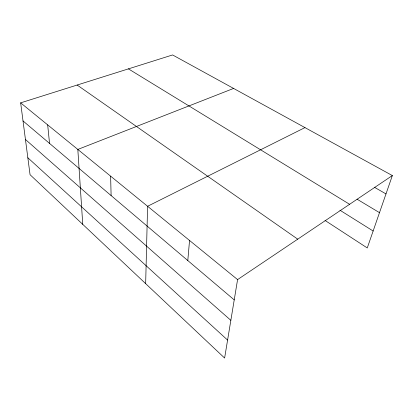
<?xml version="1.0" encoding="UTF-8"?>
<svg xmlns="http://www.w3.org/2000/svg" width="413" height="413" viewBox="0 0 413 413"><rect width="100%" height="100%" fill="white"/><g stroke="black" fill="none" stroke-linecap="round" stroke-linejoin="round"><path stroke-width="0.62" d="M145.66 283.643L147.586 206.278L304.959 127.607M187.801 260.551L189.541 240.459M392.35 175.566L237.578 279.596L224.62 358.05L30.056 174.699L20.65 102.852L172.588 54.95L392.35 175.566L367.265 247.955L325.036 220.449M233.603 88.439L77.825 149.439L82.755 224.362M374.276 187.187L385.995 193.914M357.059 199.19L379.495 212.664M128.428 68.873L349.605 204.301M339.966 210.222L373.135 231.012M77.154 85.037L297.737 239.163M20.65 102.852L237.578 279.596M23.014 120.926L234.228 299.89M25.446 139.496L230.852 320.338M27.836 157.761L227.589 340.069M47.676 124.871L49.545 143.409M110.627 176.165L111.112 195.571"/></g></svg>
